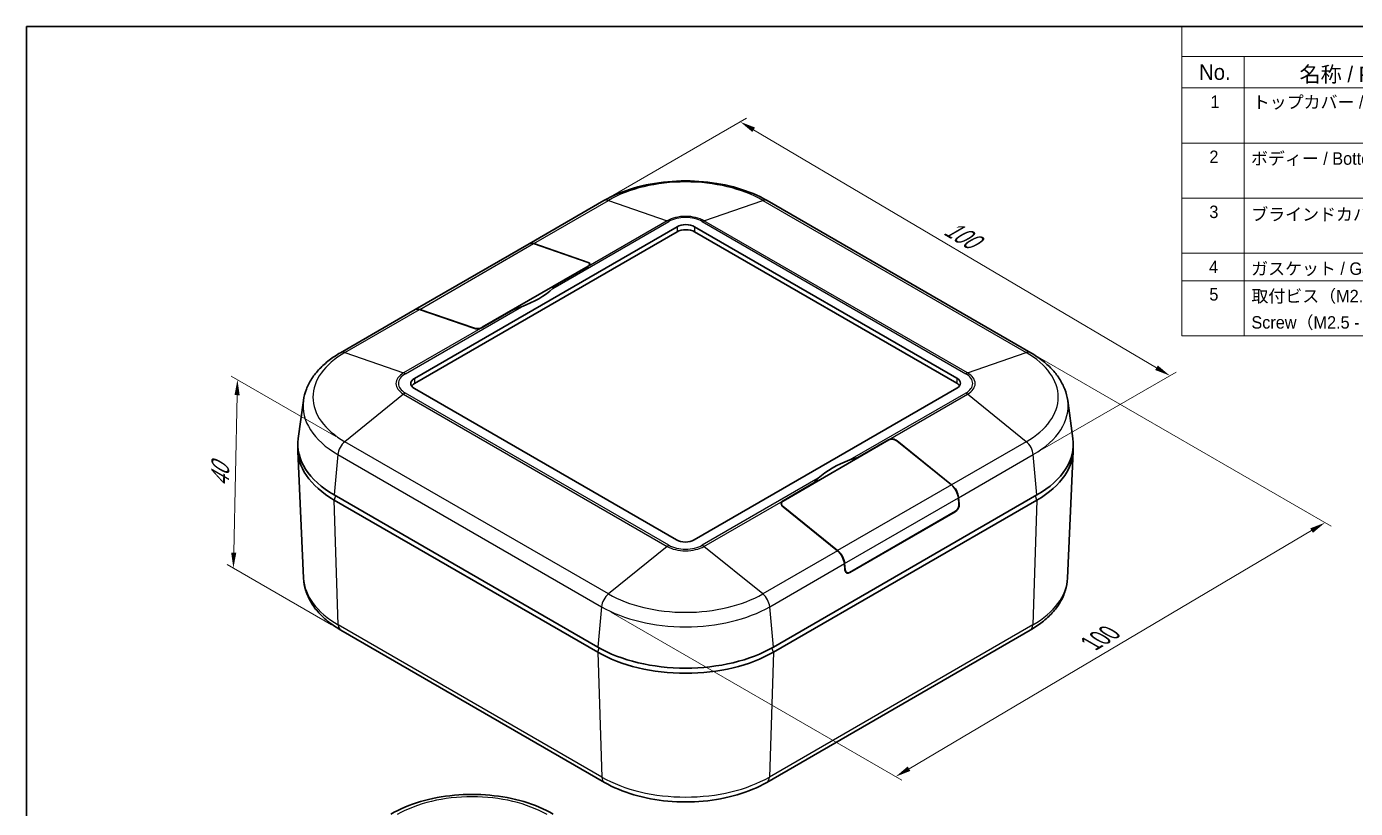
# Model space of a CAD drawing. Header units: millimetres. Extents: x -225 to 2542, y -269 to 293.
# Drawn here: x -224.6 to -10.7, y -114.2 to 11.7 of the extents above; entities that cross this region are included whole.
import ezdxf

# ---------------------------------------------------------------- set-up
doc = ezdxf.new("R2010")
doc.units = ezdxf.units.MM
doc.layers.get('Defpoints').update_dxf_attribs({"lineweight": 25})
for name, color, linetype, lineweight in [('Border (ISO)', 7, 'Continuous', 35), ('Dimension (ISO)', 7, 'Continuous', 18), ('Symbol (ISO)', 7, 'Continuous', 18), ('Visible (ISO)', 7, 'Continuous', 35), ('Visible Narrow (ISO)', 7, 'Continuous', 25)]:
    doc.layers.add(name, color=color, linetype=linetype, lineweight=lineweight)
doc.styles.add('Note Text (TK)', font='MS PGothic.ttf')
doc.styles.add('Note Text (TK2)', font='MS PGothic.ttf')
doc.dimstyles.new('Default - Method 1b (TK)', dxfattribs={"dimtxt": 2.5, "dimasz": 2.5, "dimexe": 1, "dimexo": 1.5, "dimgap": 1, "dimtad": 1, "dimtoh": 1, "dimrnd": 1e-08, "dimdsep": 46, "dimtxsty": 'Note Text (TK)', "dimcen": 0.09, "dimdle": 5, "dimclrd": 100, "dimclre": 100, "dimclrt": 7, "dimadec": 1, "dimazin": 1, "dimtfac": 1, "dimtmove": 0, "dimatfit": 3, "dimfxl": 1, "dimtolj": 1, "dimlwd": -1, "dimlwe": -1, "dimarcsym": 0})

# ---------------------------------------------------------------- blocks, each defined once
blk = doc.blocks.new('図面枠 tk図枠')
at = {"layer": 'Border (ISO)'}
for q in [(405.5, 289), (14.5, 8)]:
    blk.add_line((14.5, 289), q, dxfattribs=at)
blk = doc.blocks.new('構成内容 _ Components')
at = {"layer": 'Symbol (ISO)'}
for p, q in [((405.5, 289), (200.5, 289)), ((200.5, 289), (200.5, 284.16)), ((405.5, 289), (405.5, 284.16)), ((405.5, 284.16), (200.5, 284.16)), ((200.5, 284.16), (200.5, 279.12)), ((210.5, 284.16), (210.5, 279.12)), ((255.5, 284.16), (255.5, 279.12)), ((275.5, 284.16), (275.5, 279.12)), ((355.5, 284.16), (355.5, 279.12)), ((405.5, 284.16), (405.5, 279.12)), ((405.5, 279.12), (200.5, 279.12)), ((200.5, 279.12), (200.5, 239.22)), ((210.5, 279.12), (210.5, 239.22)), ((255.5, 279.12), (255.5, 239.22)), ((275.5, 279.12), (275.5, 239.22)), ((355.5, 279.12), (355.5, 239.22)), ((405.5, 279.12), (405.5, 239.22)), ((405.5, 270.25), (200.5, 270.25)), ((405.5, 261.39), (200.5, 261.39)), ((405.5, 252.52), (200.5, 252.52)), ((405.5, 248.09), (200.5, 248.09)), ((405.5, 239.22), (200.5, 239.22))]:
    blk.add_line(p, q, dxfattribs=at)
at = {"layer": 'Symbol (ISO)', "color": 7, "attachment_point": 7}
for s, insert, char_height, style in [('構成内容 / Components', (284.81, 284.56), 2.5, 'Note Text (TK)'), ('No.', (203.26, 280.38), 2.5, 'Note Text (TK)'), ('名称 / Part name', (219.42, 279.79), 2.5, 'Note Text (TK)'), ('数量 / Pcs', (256.97, 279.76), 2.5, 'Note Text (TK)'), ('材質 / Material', (303.62, 279.8), 2.5, 'Note Text (TK)'), ('色・表面処理 / Color・Finish', (359.65, 279.69), 2.5, 'Note Text (TK)'), ('ホワイトグレー / White gray', (356.64, 275.24), 2, 'Note Text (TK2)'), ('1', (205.1, 275.91), 2, 'Note Text (TK2)'), ('トップカバー / Top cover', (211.91, 275.23), 2, 'Note Text (TK2)'), ('1', (265.1, 275.91), 2, 'Note Text (TK2)'), ('ASA樹脂 UL94HB / UV-resistant ASA UL94HB', (276.54, 275.4), 2, 'Note Text (TK2)'), ('難燃性ABS樹脂 UL94V-0 / Flame-resistant ABS UL94V-0', (276.69, 270.97), 2, 'Note Text (TK2)'), ('チャコールグレー / Charcoal gray', (356.67, 270.8), 2, 'Note Text (TK2)'), ('2', (204.92, 267.04), 2, 'Note Text (TK2)'), ('ボディー / Bottom base', (211.62, 266.55), 2, 'Note Text (TK2)'), ('1', (265.1, 267.05), 2, 'Note Text (TK2)'), ('ASA樹脂 UL94HB / UV-resistant ASA UL94HB', (276.54, 266.54), 2, 'Note Text (TK2)'), ('ホワイトグレー / White gray', (356.64, 266.37), 2, 'Note Text (TK2)'), ('難燃性ABS樹脂 UL94V-0 / Flame-resistant ABS UL94V-0', (276.69, 262.11), 2, 'Note Text (TK2)'), ('チャコールグレー / Charcoal gray', (356.67, 261.94), 2, 'Note Text (TK2)'), ('3', (204.92, 258.15), 2, 'Note Text (TK2)'), ('ブラインドカバー / Blind lids', (211.67, 257.66), 2, 'Note Text (TK2)'), ('2', (264.92, 258.18), 2, 'Note Text (TK2)'), ('ASA樹脂 UL94HB / UV-resistant ASA UL94HB', (276.54, 257.67), 2, 'Note Text (TK2)'), ('ホワイトグレー / White gray', (356.64, 257.5), 2, 'Note Text (TK2)'), ('難燃性ABS樹脂 UL94V-0 / Flame-resistant ABS UL94V-0', (276.69, 253.24), 2, 'Note Text (TK2)'), ('チャコールグレー / Charcoal gray', (356.67, 253.07), 2, 'Note Text (TK2)'), ('4', (204.87, 249.31), 2, 'Note Text (TK2)'), ('ガスケット / Gasket', (211.65, 248.83), 2, 'Note Text (TK2)'), ('1', (265.1, 249.32), 2, 'Note Text (TK2)'), ('シリコンゴム / Silicone', (276.65, 248.82), 2, 'Note Text (TK2)'), ('ブラック / Black', (356.67, 248.79), 2, 'Note Text (TK2)'), ('5', (204.92, 244.87), 2, 'Note Text (TK2)'), ('取付ビス（M2.5 x 16 バインド）', (211.69, 244.36), 2, 'Note Text (TK2)'), ('4', (264.87, 244.88), 2, 'Note Text (TK2)'), ('ステンレス', (276.63, 244.6), 2, 'Note Text (TK2)'), ('無処理', (356.73, 244.42), 2, 'Note Text (TK2)'), ('Screw（M2.5 - 16 binding head）', (211.69, 239.78), 2, 'Note Text (TK2)'), ('Stainless steel', (276.69, 240.38), 2, 'Note Text (TK2)'), ('Unfinished', (356.73, 240.24), 2, 'Note Text (TK2)')]:
    blk.add_mtext(s, dxfattribs=dict(at, insert=insert, char_height=char_height, style=style))
blk = doc.blocks.new('*D20')
at = {"layer": 'Defpoints', "color": 0, "transparency": 16777216}
for p in [(-131.69, -16.34), (-40.53, -44.49), (-62.53, -57.19)]:
    blk.add_point(p, dxfattribs=at)
at = {"layer": 'Dimension (ISO)', "color": 100, "transparency": 16777216}
for p, q in [((-130.2, -15.48), (-108.7, -3.07)), ((-107.54, -4.91), (-42.68, -43.22)), ((-61.03, -56.33), (-39.54, -43.92))]:
    blk.add_line(p, q, dxfattribs=at)
for points in [[(-107.33, -4.55), (-107.75, -5.27), (-109.69, -3.64)], [(-42.47, -42.86), (-42.9, -43.58), (-40.53, -44.49)]]:
    blk.add_solid(points, dxfattribs=at)
at = {"layer": 'Dimension (ISO)', "color": 7, "transparency": 16777216, "insert": (-77.16, -20.03), "char_height": 3.5, "attachment_point": 4, "rotation": 329.4297, "style": 'Note Text (TK)'}
blk.add_mtext('\\A1;{\\Q29.430;\\W0.821;\\H0.816x; 100}', dxfattribs=at)
blk = doc.blocks.new('*D21')
at = {"layer": 'Defpoints', "color": 0, "transparency": 16777216}
for p in [(-62.93, -40.81), (-15.56, -68.16), (-132.05, -81.69)]:
    blk.add_point(p, dxfattribs=at)
at = {"layer": 'Dimension (ISO)', "color": 100, "transparency": 16777216}
for p, q in [((-61.44, -41.67), (-14.57, -68.73)), ((-82.53, -107.76), (-17.72, -69.43)), ((-130.56, -82.55), (-83.69, -109.61))]:
    blk.add_line(p, q, dxfattribs=at)
for points in [[(-17.93, -69.07), (-17.5, -69.79), (-15.56, -68.16)], [(-82.74, -107.4), (-82.32, -108.12), (-84.68, -109.04)]]:
    blk.add_solid(points, dxfattribs=at)
at = {"layer": 'Dimension (ISO)', "color": 7, "transparency": 16777216, "insert": (-53.96, -88.04), "char_height": 3.5, "attachment_point": 4, "rotation": 30.6021, "style": 'Note Text (TK)'}
blk.add_mtext('\\A1;{\\Q-29.398;\\W0.821;\\H0.816x; 100}', dxfattribs=at)
blk = doc.blocks.new('*D22')
at = {"layer": 'Defpoints', "color": 0, "transparency": 16777216}
for p in [(-173.35, -55.12), (-191.3, -75.47), (-174, -85.46)]:
    blk.add_point(p, dxfattribs=at)
at = {"layer": 'Dimension (ISO)', "color": 100, "transparency": 16777216}
for p, q in [((-174.83, -54.27), (-191.64, -44.56)), ((-190.7, -47.63), (-191.25, -72.98)), ((-175.48, -84.61), (-192.29, -74.9))]:
    blk.add_line(p, q, dxfattribs=at)
for points in [[(-191.12, -47.62), (-190.29, -47.64), (-190.65, -45.13)], [(-191.66, -72.97), (-190.83, -72.98), (-191.3, -75.47)]]:
    blk.add_solid(points, dxfattribs=at)
at = {"layer": 'Dimension (ISO)', "color": 7, "transparency": 16777216, "insert": (-193.47, -63.21), "char_height": 3.5, "attachment_point": 4, "rotation": 88.7705, "style": 'Note Text (TK)'}
blk.add_mtext('\\A1;{\\Q28.770;\\W0.827;\\H0.816x; 40}', dxfattribs=at)

msp = doc.modelspace()

# ---------------------------------------------------------------- linework, layer by layer
at = {"layer": 'Visible (ISO)'}
for p, q in [((-143.66602, -23.2531), (-131.6452, -16.31287)), ((-105.35788, -16.31287), (-62.93147, -40.80777)), ((-162.16539, -44.93829), (-119.8804, -20.52504)), ((-119.8804, -21.34154), (-162.16539, -45.75479)), ((-117.05197, -20.52504), (-74.8377, -44.89747)), ((-74.8377, -45.71396), (-117.05197, -21.34154)), ((-162.01544, -33.84714), (-143.70138, -23.27351)), ((-142.97873, -23.24415), (-134.19521, -26.28685)), ((-142.94337, -23.22374), (-134.19521, -26.25419)), ((-134.19521, -26.87473), (-151.23648, -36.71351)), ((-134.19521, -26.90739), (-139.14495, -29.76512)), ((-133.9316, -26.55035), (-133.9316, -26.66132)), ((-174.07161, -40.80777), (-162.0508, -33.86755)), ((-152.57998, -36.86864), (-161.32815, -33.83819)), ((-152.50927, -36.86048), (-161.29279, -33.81778)), ((-146.21602, -33.84761), (-151.16577, -36.70535)), ((-119.95111, -70.94371), (-162.16539, -46.57128)), ((-74.8377, -46.53046), (-117.12268, -70.94371)), ((-180.03022, -48.50145), (-180.86613, -54.62512)), ((-56.97287, -48.50145), (-56.13696, -54.62512)), ((-102.80788, -64.67378), (-85.7666, -54.83499)), ((-90.78706, -57.68457), (-85.83732, -54.82683)), ((-84.49381, -54.98196), (-75.71029, -62.0816)), ((-84.4231, -54.99013), (-75.67494, -62.06118)), ((-179.99274, -77.11005), (-180.92109, -56.65124)), ((-90.78706, -57.68457), (-90.78706, -57.73356)), ((-57.01034, -77.11005), (-56.082, -56.65124)), ((-102.80788, -64.62479), (-97.85813, -61.76705)), ((-97.85813, -61.81604), (-97.85813, -61.76705)), ((-175.07009, -63.6973), (-132.64368, -88.1922)), ((-61.933, -63.6973), (-104.35941, -88.1922)), ((-74.58208, -64.15392), (-74.48807, -65.18514)), ((-74.54673, -64.13351), (-74.45665, -65.12163)), ((-175.07009, -64.5138), (-132.64368, -89.00869)), ((-104.35941, -89.00869), (-61.933, -64.5138)), ((-103.07148, -65.08425), (-103.07148, -65.2507)), ((-94.02436, -72.65523), (-102.80788, -65.55559)), ((-94.05972, -72.67564), (-102.80788, -65.60458)), ((-75.05376, -66.32823), (-92.09503, -76.16702)), ((-75.08519, -66.39174), (-92.05575, -76.1897)), ((-92.84142, -75.73609), (-92.9315, -74.74796)), ((-92.80214, -75.75877), (-92.89615, -74.72755)), ((-92.56574, -76.19964), (-92.69922, -76.12258)), ((-174.00017, -85.4632), (-131.57377, -109.9581)), ((-105.42932, -109.9581), (-63.00291, -85.4632))]:
    msp.add_line(p, q, dxfattribs=at)
for centre, major_axis, ratio, start_param, end_param in [((-118.46619, -21.34154), (2, 0), 0.577350269, 0.785398163, 2.35619449), ((-118.46619, -22.15804), (-2, 0), 0.577350269, 3.926990817, 5.497787144), ((-142.70138, -25.00556), (-1, 1.73205), 0.577350269, 5.695182704, 6.283185307), ((-142.66602, -24.98515), (-1, 1.73205), 0.577350269, 5.695182704, 6.300863898), ((-134.90231, -26.66244), (0.9978, 0.14581), 0.454216124, 5.431511378, 7.002307704), ((-134.8316, -26.65427), (-0.89802, -0.13123), 0.454216124, 2.289918724, 3.860715051), ((-153.44619, -25.55907), (-16.025, 0), 0.577350269, 2.130122039, 2.582266941), ((-161.0508, -35.5996), (-1, 1.73205), 0.577350269, 5.695182704, 6.283185307), ((-161.01544, -35.57919), (-1, 1.73205), 0.577350269, 5.695182704, 6.300863898), ((-151.87288, -36.4604), (0.9978, 0.14581), 0.454216124, 3.860715051, 5.431511378), ((-151.87288, -36.49306), (-0.89802, -0.13123), 0.454216124, 0.719122397, 2.289918724), ((-76.25191, -45.71396), (2, 0), 0.577350269, 5.497787144, 7.068583471), ((-160.75117, -45.75479), (-2, 0), 0.577350269, 5.497787144, 7.068583471), ((-160.75117, -46.57128), (-2, 0), 0.577350269, 5.497787144, 5.921818183), ((-76.25191, -46.53046), (2, 0), 0.577350269, 0.361367124, 0.785398163), ((-160.92795, -55.53233), (-20, 0), 0.577350269, 6.204536831, 7.068583471), ((-85.13021, -55.39838), (-0.9894, 0.21485), 0.675872918, 4.072719214, 5.643515541), ((-85.13021, -55.34939), (0.89046, -0.19337), 0.675872918, 0.931126561, 2.501922887), ((-76.07514, -55.53233), (20, 0), 0.577350269, 5.497787144, 6.361833783), ((-160.92795, -56.34883), (-20, 0), 0.577350269, 6.247822598, 7.068583471), ((-76.07514, -56.34883), (20, 0), 0.577350269, 5.497787144, 6.318548016), ((-83.5569, -65.90968), (16.025, 0), 0.577350269, 2.130122039, 2.582266941), ((-75.98764, -63.52275), (1, -1.73205), 0.577350269, 0.896055385, 2.15879893), ((-75.95229, -63.50234), (1, -1.73205), 0.577350269, 0.896055385, 2.15879893), ((-102.17148, -65.18817), (0.89046, -0.19337), 0.675872918, 2.501922887, 4.072719214), ((-102.10077, -65.19634), (-0.9894, 0.21485), 0.675872918, 5.643515541, 7.214311868), ((-75.16375, -65.52988), (0.40508, 0.91808), 0.637066715, 3.857987805, 5.428784132), ((-75.12447, -65.55256), (-0.36457, -0.82627), 0.637066715, 0.716395152, 2.287191478), ((-118.5369, -70.12721), (-2, 0), 0.577350269, 0.785398163, 2.35619449), ((-94.33707, -74.11679), (-1, 1.73205), 0.577350269, 4.037648038, 5.300391584), ((-94.30171, -74.09638), (-1, 1.73205), 0.577350269, 4.037648038, 5.300391584), ((-92.13432, -75.32784), (0.40508, 0.91808), 0.637066715, 2.287191478, 3.857987805), ((-92.16574, -75.39135), (-0.36457, -0.82627), 0.637066715, 5.428784132, 6.999580459), ((-118.50154, -80.02723), (20, 0), 0.577350269, 3.926990817, 5.497787144), ((-118.50154, -80.84373), (-20, 0), 0.577350269, 0.785398163, 2.35619449)]:
    msp.add_ellipse(centre, major_axis=major_axis, ratio=ratio, start_param=start_param, end_param=end_param, dxfattribs=at)
for points, knots in [([(-131.6452, -16.31287), (-130.21644, -15.48798), (-128.59958, -14.81376), (-125.12579, -13.79186), (-123.26893, -13.44482), (-119.47153, -13.09757), (-117.53155, -13.09757), (-113.73415, -13.44482), (-111.87729, -13.79186), (-108.4035, -14.81376), (-106.78664, -15.48798), (-105.35788, -16.31287)], [4.71238898, 4.71238898, 4.71238898, 4.71238898, 5.026548246, 5.026548246, 5.340707511, 5.340707511, 5.654866776, 5.654866776, 5.969026042, 5.969026042, 6.283185307, 6.283185307, 6.283185307, 6.283185307]), ([(-174.07161, -40.80777), (-174.71446, -41.17892), (-175.31938, -41.5806), (-176.44145, -42.44339), (-176.95866, -42.90453), (-177.8921, -43.88473), (-178.30838, -44.40392), (-179.02355, -45.49642), (-179.32235, -46.06996), (-179.78316, -47.25971), (-179.94484, -47.87598), (-180.03022, -48.50145)], [1.5707963268, 1.5707963268, 1.5707963268, 1.5707963268, 1.7121462642, 1.7121462642, 1.8534962017, 1.8534962017, 1.9948461391, 1.9948461391, 2.1361960766, 2.1361960766, 2.277546014, 2.277546014, 2.277546014, 2.277546014]), ([(-56.97287, -48.50145), (-57.05825, -47.87598), (-57.21992, -47.25971), (-57.68074, -46.06996), (-57.97953, -45.49642), (-58.69471, -44.40392), (-59.11098, -43.88473), (-60.04443, -42.90453), (-60.56164, -42.44339), (-61.68371, -41.5806), (-62.28863, -41.17892), (-62.93147, -40.80777)], [5.57643562, 5.57643562, 5.57643562, 5.57643562, 5.7177855574, 5.7177855574, 5.8591354948, 5.8591354948, 6.0004854323, 6.0004854323, 6.1418353697, 6.1418353697, 6.2831853072, 6.2831853072, 6.2831853072, 6.2831853072]), ([(-179.99274, -77.11005), (-179.96217, -77.78369), (-179.84233, -78.45342), (-179.43809, -79.75047), (-179.15423, -80.37766), (-178.44657, -81.57095), (-178.02301, -82.13734), (-177.05764, -83.20345), (-176.51579, -83.70337), (-175.33057, -84.63491), (-174.68711, -85.06659), (-174.00017, -85.4632)], [2.3823866249, 2.3823866249, 2.3823866249, 2.3823866249, 2.5342278306, 2.5342278306, 2.6860690364, 2.6860690364, 2.8379102421, 2.8379102421, 2.9897514478, 2.9897514478, 3.1415926536, 3.1415926536, 3.1415926536, 3.1415926536]), ([(-63.00291, -85.4632), (-62.31597, -85.06659), (-61.67251, -84.63491), (-60.48729, -83.70337), (-59.94544, -83.20345), (-58.98008, -82.13734), (-58.55651, -81.57095), (-57.84886, -80.37766), (-57.56499, -79.75047), (-57.16075, -78.45342), (-57.04091, -77.78369), (-57.01034, -77.11005)], [4.7123889804, 4.7123889804, 4.7123889804, 4.7123889804, 4.8642301861, 4.8642301861, 5.0160713919, 5.0160713919, 5.1679125976, 5.1679125976, 5.3197538033, 5.3197538033, 5.4715950091, 5.4715950091, 5.4715950091, 5.4715950091]), ([(-131.57377, -109.9581), (-130.15249, -110.77867), (-128.54429, -111.44926), (-125.08935, -112.46561), (-123.24268, -112.81074), (-119.46618, -113.15608), (-117.53691, -113.15608), (-113.7604, -112.81074), (-111.91373, -112.46561), (-108.4588, -111.44926), (-106.8506, -110.77867), (-105.42932, -109.9581)], [3.141592654, 3.141592654, 3.141592654, 3.141592654, 3.455751919, 3.455751919, 3.769911184, 3.769911184, 4.08407045, 4.08407045, 4.398229715, 4.398229715, 4.71238898, 4.71238898, 4.71238898, 4.71238898]), ([(-165.9422, -115.05654), (-164.52092, -114.23596), (-162.91272, -113.56538), (-159.45779, -112.54902), (-157.61112, -112.20389), (-153.83461, -111.85856), (-151.90534, -111.85856), (-148.12884, -112.20389), (-146.28217, -112.54902), (-142.82723, -113.56538), (-141.21903, -114.23596), (-139.79775, -115.05654)], [1.570796327, 1.570796327, 1.570796327, 1.570796327, 1.884955592, 1.884955592, 2.199114858, 2.199114858, 2.513274123, 2.513274123, 2.827433388, 2.827433388, 3.141592654, 3.141592654, 3.141592654, 3.141592654])]:
    msp.add_open_spline(points, degree=3, knots=knots, dxfattribs=at)
for points in [[(-139.14495, -29.76512), (-139.3589, -29.98529), (-139.59959, -30.22523), (-139.86319, -30.46834)], [(-144.94309, -33.40122), (-145.36415, -33.55341), (-145.79282, -33.69992), (-146.21602, -33.84761)], [(-92.06, -58.06753), (-91.63894, -57.91534), (-91.21027, -57.78393), (-90.78706, -57.68457)], [(-97.85813, -61.76705), (-97.64419, -61.49857), (-97.4035, -61.24352), (-97.1399, -61.00041)]]:
    msp.add_open_spline(points, degree=3, dxfattribs=at)
at = {"layer": 'Visible Narrow (ISO)'}
for p, q in [((-142.94337, -23.22374), (-130.92255, -16.28352)), ((-130.92255, -16.28352), (-121.46729, -19.55892)), ((-115.5358, -19.55892), (-106.08053, -16.28352)), ((-106.08053, -16.28352), (-63.65412, -40.77841)), ((-139.86319, -30.46834), (-121.18993, -19.68733)), ((-121.46729, -19.55892), (-134.19521, -26.90739)), ((-119.8804, -20.52504), (-119.8804, -21.34154)), ((-117.05197, -20.52504), (-117.05197, -21.34154)), ((-115.81315, -19.68733), (-73.38674, -44.18223)), ((-73.10939, -44.05381), (-115.5358, -19.55892)), ((-161.29279, -33.81778), (-142.97873, -23.24415)), ((-134.19521, -26.25419), (-134.19521, -26.28685)), ((-134.19521, -26.87473), (-134.19521, -26.90739)), ((-173.34896, -40.77841), (-161.32815, -33.83819)), ((-163.61634, -44.18223), (-144.94309, -33.40122)), ((-151.16577, -36.70535), (-163.89369, -44.05381)), ((-152.50927, -36.86048), (-152.50927, -36.89016)), ((-151.23648, -36.74319), (-151.23648, -36.71351)), ((-173.34896, -40.77841), (-163.89369, -44.05381)), ((-73.10939, -44.05381), (-63.65412, -40.77841)), ((-74.8377, -44.89747), (-74.8377, -45.71396)), ((-162.16539, -44.93829), (-162.16539, -45.75479)), ((-163.89369, -47.47836), (-173.34896, -55.12096)), ((-163.89369, -47.47836), (-121.46729, -71.97326)), ((-121.18993, -71.78142), (-163.61634, -47.28652)), ((-73.38674, -47.28652), (-92.06, -58.06753)), ((-85.83732, -54.82683), (-73.10939, -47.47836)), ((-63.65412, -55.12096), (-73.10939, -47.47836)), ((-130.92255, -79.61586), (-173.34896, -55.12096)), ((-85.83732, -54.82683), (-85.83732, -54.87582)), ((-84.4231, -55.03912), (-84.4231, -54.99013)), ((-63.65412, -55.12096), (-75.67494, -62.06118)), ((-174.47718, -57.19328), (-175.07009, -63.6973)), ((-174.47718, -57.19328), (-132.05077, -81.68818)), ((-74.54673, -64.13351), (-62.52591, -57.19328)), ((-61.933, -63.6973), (-62.52591, -57.19328)), ((-97.1399, -61.00041), (-115.81315, -71.78142)), ((-175.07009, -64.5138), (-174.83438, -63.83338)), ((-75.71029, -62.0816), (-94.02436, -72.65523)), ((-92.89615, -74.72755), (-74.58208, -64.15392)), ((-61.933, -64.5138), (-62.1687, -63.83338)), ((-174.41342, -84.60752), (-175.07009, -64.5138)), ((-115.5358, -71.97326), (-102.80788, -64.62479)), ((-102.80788, -64.67378), (-102.80788, -64.62479)), ((-102.80788, -65.60458), (-102.80788, -65.55559)), ((-74.45665, -65.12163), (-74.49593, -65.09895)), ((-61.933, -64.5138), (-62.58967, -84.60752)), ((-75.12447, -66.36906), (-75.08519, -66.39174)), ((-121.46729, -71.97326), (-130.92255, -79.61586)), ((-106.08053, -79.61586), (-115.5358, -71.97326)), ((-94.05972, -72.67564), (-106.08053, -79.61586)), ((-104.95232, -81.68818), (-92.9315, -74.74796)), ((-92.80214, -75.75877), (-92.84142, -75.73609)), ((-92.05575, -76.1897), (-92.09503, -76.16702)), ((-132.05077, -81.68818), (-132.64368, -88.1922)), ((-104.35941, -88.1922), (-104.95232, -81.68818)), ((-131.98701, -109.10242), (-174.41342, -84.60752)), ((-62.58967, -84.60752), (-105.01607, -109.10242)), ((-132.64368, -89.00869), (-132.40733, -88.32641)), ((-132.64368, -89.00869), (-131.98701, -109.10242)), ((-104.35941, -89.00869), (-105.01607, -109.10242)), ((-104.35941, -89.00869), (-104.59576, -88.32641))]:
    msp.add_line(p, q, dxfattribs=at)
for centre, major_axis, start_param, end_param in [((-118.50154, -23.45479), (17.56596, 0), 0.785398163, 2.35619449), ((-130.6452, -18.04493), (-1, 1.73205), 5.695182704, 6.283185307), ((-106.35788, -18.04493), (1, 1.73205), 0, 0.588002604), ((-118.50154, -21.27119), (-4.19419, 0), 3.926990817, 5.497787144), ((-118.50154, -21.23948), (3.80196, 0), 0.785398163, 2.35619449), ((-121.18993, -21.32033), (1, -1.73205), 2.35619449, 2.55359005), ((-115.81315, -21.32033), (-1, -1.73205), 3.729595257, 3.926990817), ((-160.92795, -47.94969), (-17.56596, 0), 5.497787144, 7.068583471), ((-173.07161, -42.53982), (-1, 1.73205), 5.695182704, 6.283185307), ((-63.93147, -42.53982), (1, 1.73205), 0, 0.588002604), ((-76.07514, -47.94969), (17.56596, 0), 5.497787144, 7.068583471), ((-160.92795, -45.76609), (-4.19419, 0), 5.497787144, 7.068583471), ((-160.92795, -45.73438), (-3.80196, 0), 5.497787144, 7.068583471), ((-163.61634, -45.81522), (1, -1.73205), 2.35619449, 2.55359005), ((-73.38674, -45.81522), (-1, -1.73205), 3.729595257, 3.926990817), ((-76.07514, -45.73438), (3.80196, 0), 5.497787144, 7.068583471), ((-76.07514, -45.76609), (4.19419, 0), 5.497787144, 7.068583471), ((-160.92795, -49.37064), (-19.1615, 0), 6.204536831, 7.068583471), ((-163.61634, -48.91951), (-1, -1.73205), 3.926990817, 4.124386377), ((-73.38674, -48.91951), (1, -1.73205), 2.15879893, 2.35619449), ((-76.07514, -49.37064), (19.1615, 0), 5.497787144, 6.361833783), ((-173.07161, -56.56212), (1, 1.73205), 0.982793723, 2.245537269), ((-63.93147, -56.56212), (1, -1.73205), 0.896055385, 2.15879893), ((-121.18993, -73.41441), (-1, -1.73205), 3.926990817, 4.124386377), ((-118.50154, -70.26098), (4.19419, 0), 3.926990817, 5.497787144), ((-118.50154, -70.22927), (-3.80196, 0), 0.785398163, 2.35619449), ((-115.81315, -73.41441), (1, -1.73205), 2.15879893, 2.35619449), ((-160.92795, -76.82169), (-19.07133, 0), 0.026192135, 0.785398163), ((-76.07514, -76.82169), (19.07133, 0), 5.497787144, 6.256993172), ((-130.6452, -81.05701), (1, 1.73205), 0.982793723, 2.245537269), ((-118.50154, -72.44459), (-17.56596, 0), 0.785398163, 2.35619449), ((-106.35788, -81.05701), (-1, 1.73205), 4.037648038, 5.300391584), ((-118.50154, -73.86553), (19.1615, 0), 3.926990817, 5.497787144), ((-173.00017, -83.73115), (-1, -1.73205), 5.53480726, 6.283185307), ((-64.00291, -83.73115), (1, -1.73205), 0, 0.748378048), ((-118.50154, -101.31658), (-19.07133, 0), 0.785398163, 2.35619449), ((-130.57377, -108.22604), (-1, -1.73205), 5.53480726, 6.283185307), ((-106.42932, -108.22604), (1, -1.73205), 0, 0.748378048), ((-152.86998, -122.1255), (17.0727, 0), 0.785398163, 2.35619449)]:
    msp.add_ellipse(centre, major_axis=major_axis, ratio=0.577350269, start_param=start_param, end_param=end_param, dxfattribs=at)

# ---------------------------------------------------------------- block references
msp.add_blockref('図面枠 tk図枠', (-239.09642, -277.30232))
at = {"layer": 'Symbol (ISO)'}
msp.add_blockref('構成内容 _ Components', (-239.09642, -277.30232), dxfattribs=at)

# ---------------------------------------------------------------- dimensions: what is measured, and where the dimension line sits
at = {"layer": 'Dimension (ISO)', "color": 100}
for base, p1, p2, angle, text, override, picture, middle in [((-40.53092, -44.49447), (-131.68762, -16.33953), (-62.52591, -57.19328), 149.4296977, '{\\Q29.430;\\W0.821;\\H0.816x; 100}', {"dimtxt": 3.5, "dimtoh": 0, "dimdec": 2, "dimlfac": 1.217727, "dimtp": 0, "dimtm": 0, "dimtdec": 2, "dimtofl": 0, "dimatfit": 1}, '*D20', (-75.11178, -24.0676)), ((-15.56373, -68.15555), (-132.05077, -81.68818), (-62.93147, -40.80777), 210.6020715, '{\\Q-29.398;\\W0.821;\\H0.816x; 100}', {"dimtxt": 3.5, "dimtoh": 0, "dimdec": 2, "dimlfac": 1.217338, "dimtp": 0, "dimtm": 0, "dimtdec": 2, "dimtofl": 0, "dimatfit": 1}, '*D21', (-50.12338, -88.59575)), ((-191.30117, -75.47446), (-173.34896, -55.12096), (-174.00017, -85.4632), 88.770494, '{\\Q28.770;\\W0.827;\\H0.816x; 40}', {"dimtxt": 3.5, "dimtoh": 0, "dimdec": 2, "dimlfac": 1.209671, "dimtp": 0, "dimtm": 0, "dimtdec": 2, "dimtofl": 0, "dimatfit": 1}, '*D22', (-190.97556, -60.30335))]:
    dim = msp.add_linear_dim(base=base, p1=p1, p2=p2, angle=angle, text=text, dimstyle='Default - Method 1b (TK)', override=override, dxfattribs=at)
    dim.commit()
    dim.dimension.update_dxf_attribs({"geometry": picture, "text_midpoint": middle, "dimtype": 160})

doc.saveas('drawing.dxf')
